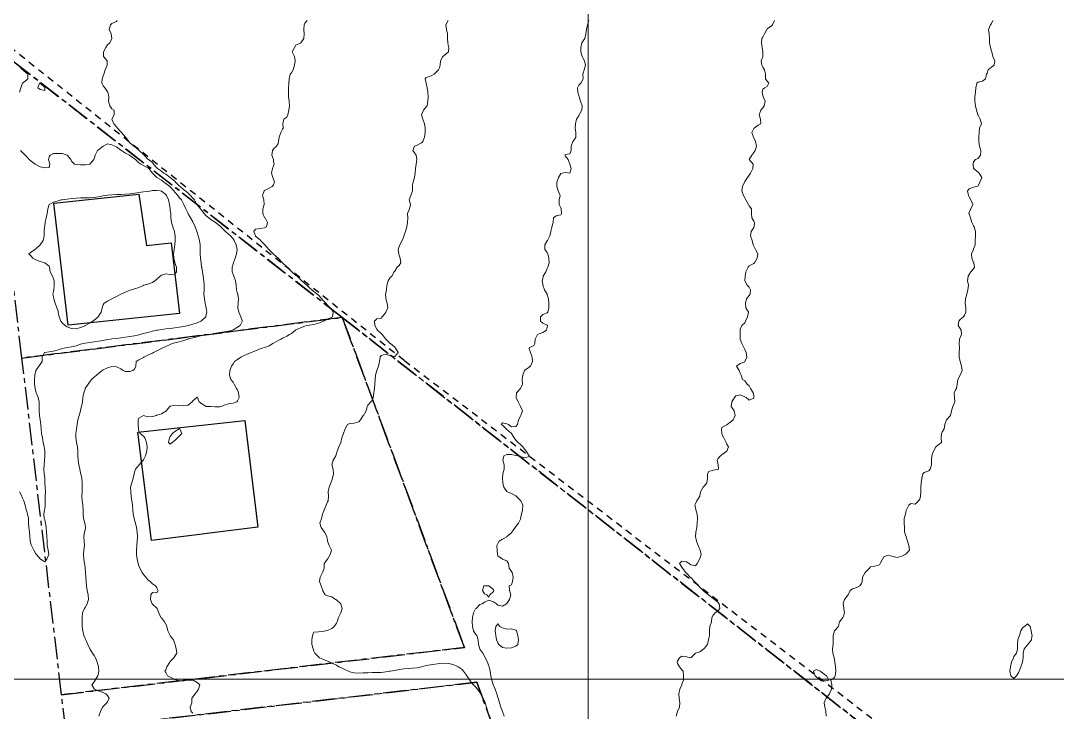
# Model space of a CAD drawing. Header units: centimetres. Extents: x 0 to 642158, y -847 to 649707.
# Drawn here: x 615903.6 to 616019.1, y 620783.7 to 620860.7 of the extents above; entities that cross this region are included whole.
import ezdxf

# ---------------------------------------------------------------- set-up
doc = ezdxf.new("R2010")
doc.units = ezdxf.units.CM
doc.header["$MEASUREMENT"] = 0
doc.linetypes.add('CENTERX2', pattern=[4, 2.5, -0.5, 0.5, -0.5])
doc.linetypes.add('JIS_02_0.7', pattern=[1.35, 0.75, -0.6])
for name, color, linetype, lineweight in [('MEV_grille', 254, 'Continuous', 9), ('WAL_parcellaire agricole', 7, 'JIS_02_0.7', 25), ('WAL_topographie 0.5', 253, 'Continuous', 20)]:
    doc.layers.add(name, color=color, linetype=linetype, lineweight=lineweight)
doc.layers.add('SPW_batiments', color=7, linetype='Continuous')
doc.layers.add('SPW_parcellaire cadastral', color=7, linetype='CENTERX2', lineweight=25, true_color=0xff0542)

# ---------------------------------------------------------------- blocks, each defined once
blk = doc.blocks.new('*U114')
at = {"layer": 'MEV_grille', "transparency": 33554687}
blk.add_lwpolyline([(-1338.46, 0), (1338.46, 0)], dxfattribs=at)
blk = doc.blocks.new('*U115')
at = {"layer": 'MEV_grille', "color": 0, "linetype": 'ByBlock', "lineweight": -2, "transparency": 16777216}
blk.add_blockref('*U114', (0, -1600), dxfattribs=at)
blk = doc.blocks.new('*U112')
at = {"layer": 'MEV_grille', "transparency": 33554687}
blk.add_lwpolyline([(0, 1825.48), (0, -1825.48)], dxfattribs=at)
blk = doc.blocks.new('*U113')
at = {"layer": 'MEV_grille', "color": 0, "linetype": 'ByBlock', "lineweight": -2, "transparency": 16777216}
blk.add_blockref('*U112', (600, 0), dxfattribs=at)

msp = doc.modelspace()

# ---------------------------------------------------------------- linework, layer by layer
at = {"layer": 'SPW_batiments'}
for points in [[(615917.61, 620835.69), (615920.36, 620835.98), (615921.27, 620828.09), (615908.87, 620826.8), (615907.28, 620840.41), (615916.76, 620841.41), (615917.61, 620835.69)], [(615929.99, 620804.3), (615918.15, 620802.81), (615916.64, 620814.87), (615928.55, 620816.2), (615929.99, 620804.3)]]:
    msp.add_lwpolyline(points, dxfattribs=at)
at = {"layer": 'SPW_parcellaire cadastral'}
for points in [[(615925.69, 620967.55), (615996.67, 620912.45), (616065.74, 620861.43), (616032.86, 620812.26), (616030.67, 620807.43), (616017.72, 620766.66), (616016.84, 620767.08), (615939.41, 620827.66), (615899.48, 620858.74), (615897.92, 620871.29), (615913.55, 620961.98), (615920.49, 620971.3), (615925.69, 620967.55)], [(615903.72, 620823.14), (615899.48, 620858.74), (615939.41, 620827.66), (615903.72, 620823.14)], [(615903.72, 620823.14), (615939.41, 620827.66), (615953.01, 620790.9), (615908.13, 620785.63), (615903.72, 620823.14)], [(616016.84, 620767.08), (615960.5, 620770.5), (615954.39, 620787.03), (615908.6, 620781.66), (615908.13, 620785.63), (615953.01, 620790.9), (615939.41, 620827.66), (616016.84, 620767.08)], [(615909.47, 620773.99), (615908.6, 620781.66), (615954.39, 620787.03), (615960.5, 620770.5), (615956.39, 620770.74), (615909.47, 620773.99)]]:
    msp.add_lwpolyline(points, dxfattribs=at)
at = {"layer": 'WAL_parcellaire agricole'}
msp.add_lwpolyline([(615920.07, 620971.16), (615999.99, 620909), (616004.18, 620913.78), (616006.98, 620916.38), (616038.08, 620889.88), (616065.08, 620865.48), (616062.38, 620861.78), (616030.19, 620813.08), (616023.49, 620795.68), (616016.27, 620769.34), (616001.64, 620780.53), (615946.29, 620822.87), (615899.89, 620859.76), (615897.98, 620877.87), (615899.05, 620896.26), (615905.58, 620932.76), (615909.17, 620952.66), (615911.27, 620959.86), (615914.77, 620965.66), (615920.07, 620971.16)], dxfattribs=at)
at = {"layer": 'WAL_topographie 0.5'}
for points in [[(615914.33, 620860.75), (615914.25, 620860.64), (615913.75, 620860.4), (615913.57, 620860.25), (615913.44, 620859.75), (615913.67, 620859.25), (615913.75, 620858.75), (615913.75, 620858.75), (615913.75, 620858.75), (615913.5, 620858.25), (615913.25, 620858.04), (615913.07, 620857.75), (615912.81, 620857.25), (615912.79, 620856.75), (615913.21, 620856.25), (615913.22, 620855.75), (615913, 620855.25), (615912.83, 620854.75), (615912.75, 620854.57), (615912.65, 620854.25), (615912.63, 620853.75), (615912.75, 620853.46), (615912.95, 620853.25), (615913.25, 620852.8), (615913.28, 620852.75), (615913.39, 620852.25), (615913.35, 620851.75), (615913.5, 620851.25), (615913.75, 620850.92), (615914, 620850.75), (615914, 620850.25), (615913.75, 620849.75), (615913.95, 620849.25), (615914.25, 620848.9), (615914.38, 620848.75), (615914.75, 620848.35), (615914.81, 620848.25), (615915.24, 620847.75), (615915.25, 620847.73), (615915.63, 620847.25), (615915.75, 620847.13), (615916.19, 620846.75), (615916.25, 620846.71), (615916.75, 620846.28), (615916.78, 620846.25), (615917.25, 620845.83), (615917.32, 620845.75), (615917.75, 620845.3), (615917.8, 620845.25), (615918.25, 620844.91), (615918.39, 620844.75), (615918.75, 620844.32), (615918.83, 620844.25), (615919.25, 620843.96), (615919.53, 620843.75), (615919.75, 620843.63), (615920.24, 620843.25), (615920.25, 620843.24), (615920.75, 620842.83), (615920.83, 620842.75), (615921.25, 620842.33), (615921.33, 620842.25), (615921.75, 620841.89), (615921.94, 620841.75), (615922.25, 620841.5), (615922.5, 620841.25), (615922.75, 620840.96), (615922.93, 620840.75), (615923.22, 620840.25), (615923.25, 620840.2), (615923.61, 620839.75), (615923.75, 620839.56), (615924.03, 620839.25), (615924.25, 620838.98), (615924.53, 620838.75), (615924.75, 620838.57), (615925.25, 620838.27), (615925.27, 620838.25), (615925.75, 620837.87), (615925.87, 620837.75), (615926.25, 620837.38), (615926.39, 620837.25), (615926.75, 620836.93), (615926.95, 620836.75), (615927.25, 620836.41), (615927.37, 620836.25), (615927.59, 620835.75), (615927.7, 620835.25), (615927.63, 620834.75), (615927.46, 620834.25), (615927.28, 620833.75), (615927.25, 620833.62), (615927.15, 620833.25), (615927.15, 620832.75), (615927.25, 620832.43), (615927.31, 620832.25), (615927.5, 620831.75), (615927.58, 620831.25), (615927.64, 620830.75), (615927.75, 620830.29), (615927.76, 620830.25), (615927.83, 620829.75), (615927.81, 620829.25), (615927.79, 620828.75), (615927.89, 620828.25), (615928.1, 620827.75), (615928.25, 620827.31), (615928.27, 620827.25), (615928.25, 620827.2), (615928.02, 620826.75), (615927.75, 620826.57), (615927.25, 620826.28), (615927.19, 620826.25), (615926.75, 620826.14), (615926.25, 620826.06), (615925.75, 620825.97), (615925.25, 620825.89), (615924.75, 620825.8), (615924.36, 620825.75), (615924.25, 620825.73), (615923.75, 620825.64), (615923.25, 620825.52), (615922.75, 620825.41), (615922.25, 620825.27), (615922.19, 620825.25), (615921.75, 620825.08), (615921.25, 620824.95), (615920.75, 620824.83), (615920.46, 620824.75), (615920.25, 620824.66), (615919.75, 620824.42), (615919.35, 620824.25), (615919.25, 620824.21), (615918.75, 620823.96), (615918.36, 620823.75), (615918.25, 620823.7), (615917.75, 620823.46), (615917.31, 620823.25), (615917.25, 620823.22), (615916.75, 620822.94), (615916.46, 620822.75), (615916.39, 620822.25), (615916.25, 620821.92), (615916.08, 620821.75), (615915.75, 620821.63), (615915.25, 620821.64), (615914.99, 620821.75), (615914.75, 620821.93), (615914.25, 620822.17), (615913.75, 620822.2), (615913.25, 620822.05), (615912.75, 620821.81), (615912.65, 620821.75), (615912.25, 620821.42), (615912.01, 620821.25), (615911.75, 620821.01), (615911.46, 620820.75), (615911.25, 620820.46), (615911.1, 620820.25), (615910.78, 620819.75), (615910.75, 620819.68), (615910.61, 620819.25), (615910.52, 620818.75), (615910.46, 620818.25), (615910.37, 620817.75), (615910.25, 620817.32), (615910.23, 620817.25), (615910.09, 620816.75), (615909.96, 620816.25), (615909.86, 620815.75), (615909.79, 620815.25), (615909.75, 620814.97), (615909.73, 620814.75), (615909.73, 620814.25), (615909.75, 620814.08), (615909.81, 620813.75), (615909.89, 620813.25), (615909.94, 620812.75), (615909.96, 620812.25), (615910, 620811.75), (615910.07, 620811.25), (615910.16, 620810.75), (615910.25, 620810.37), (615910.28, 620810.25), (615910.39, 620809.75), (615910.44, 620809.25), (615910.43, 620808.75), (615910.42, 620808.25), (615910.4, 620807.75), (615910.43, 620807.25), (615910.52, 620806.75), (615910.55, 620806.25), (615910.54, 620805.75), (615910.58, 620805.25), (615910.72, 620804.75), (615910.75, 620804.56), (615910.8, 620804.25), (615910.75, 620804), (615910.7, 620803.75), (615910.6, 620803.25), (615910.64, 620802.75), (615910.68, 620802.25), (615910.63, 620801.75), (615910.58, 620801.25), (615910.62, 620800.75), (615910.7, 620800.25), (615910.75, 620799.84), (615910.76, 620799.75), (615910.8, 620799.25), (615910.83, 620798.75), (615910.86, 620798.25), (615910.9, 620797.75), (615910.99, 620797.25), (615911.1, 620796.75), (615911.14, 620796.25), (615910.99, 620795.75), (615910.75, 620795.34), (615910.69, 620795.25), (615910.48, 620794.75), (615910.44, 620794.25), (615910.41, 620793.75), (615910.42, 620793.25), (615910.5, 620792.75), (615910.63, 620792.25), (615910.75, 620791.9), (615910.82, 620791.75), (615911.07, 620791.25), (615911.25, 620790.84), (615911.29, 620790.75), (615911.57, 620790.25), (615911.75, 620789.99), (615911.92, 620789.75), (615912.09, 620789.25), (615912.24, 620788.75), (615912.25, 620788.69), (615912.3, 620788.25), (615912.25, 620788.07), (615912.17, 620787.75), (615911.86, 620787.25), (615911.75, 620787.07), (615911.52, 620786.75), (615911.75, 620786.31), (615911.8, 620786.25), (615912.25, 620786.07), (615912.75, 620785.89), (615913.07, 620785.75), (615913.25, 620785.56), (615913.45, 620785.25), (615913.25, 620784.86), (615913.17, 620784.75), (615912.75, 620784.33), (615912.68, 620784.25), (615912.47, 620783.75), (615912.27, 620783.25)], [(615935.5, 620860.75), (615935.25, 620860.44), (615935.15, 620860.25), (615935.13, 620859.75), (615935.15, 620859.25), (615935.14, 620858.75), (615934.81, 620858.25), (615934.75, 620858.21), (615934.25, 620857.99), (615934.07, 620857.75), (615933.83, 620857.25), (615934.07, 620856.75), (615934.15, 620856.25), (615934.08, 620855.75), (615933.92, 620855.25), (615933.75, 620854.91), (615933.62, 620854.75), (615933.5, 620854.25), (615933.46, 620853.75), (615933.4, 620853.25), (615933.42, 620852.75), (615933.42, 620852.25), (615933.48, 620851.75), (615933.52, 620851.25), (615933.44, 620850.75), (615933.36, 620850.25), (615933.25, 620849.98), (615932.88, 620849.75), (615932.78, 620849.25), (615932.81, 620848.75), (615932.75, 620848.64), (615932.56, 620848.25), (615932.37, 620847.75), (615932.32, 620847.25), (615932.25, 620847.04), (615932.08, 620846.75), (615931.75, 620846.43), (615931.62, 620846.25), (615931.57, 620845.75), (615931.73, 620845.25), (615931.75, 620845.08), (615931.83, 620844.75), (615931.75, 620844.55), (615931.63, 620844.25), (615931.51, 620843.75), (615931.69, 620843.25), (615931.75, 620843.08), (615931.85, 620842.75), (615931.75, 620842.45), (615931.61, 620842.25), (615931.25, 620842.06), (615930.75, 620841.8), (615930.71, 620841.75), (615930.52, 620841.25), (615930.67, 620840.75), (615930.69, 620840.25), (615930.54, 620839.75), (615930.54, 620839.25), (615930.75, 620838.81), (615930.81, 620838.75), (615931.09, 620838.25), (615930.95, 620837.75), (615930.75, 620837.64), (615930.25, 620837.56), (615929.75, 620837.48), (615929.55, 620837.25), (615929.73, 620836.75), (615929.75, 620836.73), (615930.25, 620836.3), (615930.3, 620836.25), (615930.75, 620835.8), (615930.79, 620835.75), (615931.22, 620835.25), (615931.25, 620835.21), (615931.71, 620834.75), (615931.75, 620834.7), (615932.25, 620834.25), (615932.25, 620834.25), (615932.75, 620833.76), (615932.76, 620833.75), (615933.25, 620833.3), (615933.3, 620833.25), (615933.75, 620832.8), (615933.79, 620832.75), (615934.25, 620832.35), (615934.37, 620832.25), (615934.75, 620831.9), (615934.91, 620831.75), (615935.25, 620831.44), (615935.46, 620831.25), (615935.75, 620830.98), (615936.03, 620830.75), (615936.25, 620830.56), (615936.62, 620830.25), (615936.75, 620830.14), (615937.12, 620829.75), (615937.25, 620829.58), (615937.56, 620829.25), (615937.75, 620829.02), (615938.07, 620828.75), (615938.25, 620828.5), (615938.39, 620828.25), (615938.33, 620827.75), (615938.25, 620827.68), (615937.75, 620827.48), (615937.32, 620827.25), (615937.25, 620827.22), (615936.75, 620827.02), (615936.25, 620826.89), (615935.75, 620826.81), (615935.42, 620826.75), (615935.25, 620826.71), (615934.75, 620826.49), (615934.25, 620826.27), (615934.2, 620826.25), (615933.75, 620825.89), (615933.53, 620825.75), (615933.25, 620825.57), (615932.75, 620825.34), (615932.57, 620825.25), (615932.25, 620825.1), (615931.75, 620824.8), (615931.66, 620824.75), (615931.25, 620824.52), (615930.75, 620824.33), (615930.47, 620824.25), (615930.25, 620824.18), (615929.75, 620823.96), (615929.25, 620823.75), (615929.25, 620823.75), (615928.75, 620823.55), (615928.25, 620823.32), (615928.11, 620823.25), (615927.75, 620822.98), (615927.41, 620822.75), (615927.25, 620822.5), (615927.07, 620822.25), (615926.89, 620821.75), (615926.85, 620821.25), (615927, 620820.75), (615927.25, 620820.44), (615927.35, 620820.25), (615927.64, 620819.75), (615927.75, 620819.59), (615927.86, 620819.25), (615927.92, 620818.75), (615927.75, 620818.36), (615927.65, 620818.25), (615927.25, 620818.1), (615926.75, 620818.05), (615926.25, 620817.88), (615925.97, 620817.75), (615925.75, 620817.69), (615925.25, 620817.7), (615924.75, 620817.74), (615924.35, 620817.75), (615924.25, 620817.76), (615923.75, 620818.05), (615923.48, 620818.25), (615923.28, 620818.75), (615923.25, 620818.81), (615923.19, 620818.75), (615922.75, 620818.39), (615922.69, 620818.25), (615922.25, 620817.88), (615921.75, 620817.82), (615921.25, 620817.87), (615920.75, 620817.91), (615920.25, 620817.79), (615920.2, 620817.75), (615919.8, 620817.25), (615919.75, 620817.21), (615919.25, 620816.93), (615918.75, 620816.76), (615918.72, 620816.75), (615918.25, 620816.62), (615917.75, 620816.61), (615917.25, 620816.74), (615916.75, 620816.45), (615916.67, 620816.25), (615916.67, 620815.75), (615916.7, 620815.25), (615916.75, 620815.01), (615916.89, 620814.75), (615917.25, 620814.43), (615917.4, 620814.25), (615917.59, 620813.75), (615917.66, 620813.25), (615917.64, 620812.75), (615917.48, 620812.25), (615917.25, 620811.81), (615917.22, 620811.75), (615916.79, 620811.25), (615916.75, 620811.2), (615916.38, 620810.75), (615916.25, 620810.43), (615916.22, 620810.25), (615916.11, 620809.75), (615915.95, 620809.25), (615915.83, 620808.75), (615915.84, 620808.25), (615915.9, 620807.75), (615915.96, 620807.25), (615916.04, 620806.75), (615916.09, 620806.25), (615916.12, 620805.75), (615916.22, 620805.25), (615916.25, 620805.1), (615916.38, 620804.75), (615916.48, 620804.25), (615916.56, 620803.75), (615916.59, 620803.25), (615916.57, 620802.75), (615916.52, 620802.25), (615916.48, 620801.75), (615916.49, 620801.25), (615916.55, 620800.75), (615916.67, 620800.25), (615916.75, 620800), (615916.87, 620799.75), (615917.12, 620799.25), (615917.25, 620799.03), (615917.54, 620798.75), (615917.75, 620798.43), (615917.99, 620798.25), (615918.25, 620797.99), (615918.58, 620797.75), (615918.75, 620797.56), (615918.89, 620797.25), (615918.75, 620797), (615918.25, 620797.01), (615918.08, 620796.75), (615918.03, 620796.25), (615918.24, 620795.75), (615918.25, 620795.73), (615918.75, 620795.27), (615918.77, 620795.25), (615918.97, 620794.75), (615919.21, 620794.25), (615919.25, 620794.2), (615919.59, 620793.75), (615919.75, 620793.48), (615919.87, 620793.25), (615919.99, 620792.75), (615920.22, 620792.25), (615920.25, 620792.2), (615920.59, 620791.75), (615920.75, 620791.3), (615920.8, 620791.25), (615920.89, 620790.75), (615920.96, 620790.25), (615920.75, 620789.94), (615920.65, 620789.75), (615920.25, 620789.35), (615920.19, 620789.25), (615919.87, 620788.75), (615919.75, 620788.42), (615919.63, 620788.25), (615919.75, 620788.13), (615919.94, 620787.75), (615920.25, 620787.59), (615920.75, 620787.33), (615921.02, 620787.25), (615921.25, 620787.2), (615921.75, 620787.2), (615922.18, 620787.25), (615922.25, 620787.26), (615922.75, 620787.27), (615922.81, 620787.25), (615923.25, 620787.01), (615923.54, 620786.75), (615923.4, 620786.25), (615923.25, 620786.03), (615923, 620785.75), (615922.75, 620785.39), (615922.64, 620785.25), (615922.63, 620784.75), (615922.45, 620784.25), (615922.56, 620783.75), (615922.75, 620783.58)], [(615951.2, 620860.75), (615950.95, 620860.25), (615951.03, 620859.75), (615951.12, 620859.25), (615951.15, 620858.75), (615951.17, 620858.25), (615951.25, 620857.82), (615951.27, 620857.75), (615951.25, 620857.25), (615951.25, 620857.25), (615950.75, 620856.86), (615950.63, 620856.75), (615950.35, 620856.25), (615950.3, 620855.75), (615950.25, 620855.47), (615950.12, 620855.25), (615949.75, 620854.86), (615949.65, 620854.75), (615949.25, 620854.54), (615948.75, 620854.39), (615948.65, 620854.25), (615948.75, 620853.75), (615948.75, 620853.75), (615948.86, 620853.25), (615948.93, 620852.75), (615948.98, 620852.25), (615948.95, 620851.75), (615948.85, 620851.25), (615948.75, 620851.11), (615948.45, 620850.75), (615948.25, 620850.25), (615948.39, 620849.75), (615948.56, 620849.25), (615948.64, 620848.75), (615948.65, 620848.25), (615948.56, 620847.75), (615948.4, 620847.25), (615948.25, 620847.1), (615947.75, 620846.84), (615947.45, 620846.75), (615947.28, 620846.25), (615947.65, 620845.75), (615947.72, 620845.25), (615947.64, 620844.75), (615947.58, 620844.25), (615947.52, 620843.75), (615947.47, 620843.25), (615947.32, 620842.75), (615947.25, 620842.42), (615947.22, 620842.25), (615947.23, 620841.75), (615947.03, 620841.25), (615946.87, 620840.75), (615947.02, 620840.25), (615946.9, 620839.75), (615946.75, 620839.43), (615946.69, 620839.25), (615946.7, 620838.75), (615946.69, 620838.25), (615946.59, 620837.75), (615946.47, 620837.25), (615946.28, 620836.75), (615946.25, 620836.67), (615946.09, 620836.25), (615945.83, 620835.75), (615945.75, 620835.58), (615945.64, 620835.25), (615945.71, 620834.75), (615945.75, 620834.62), (615945.86, 620834.25), (615945.92, 620833.75), (615945.75, 620833.46), (615945.54, 620833.25), (615945.25, 620832.83), (615945.2, 620832.75), (615944.94, 620832.25), (615944.75, 620832.11), (615944.52, 620831.75), (615944.39, 620831.25), (615944.33, 620830.75), (615944.25, 620830.38), (615944.22, 620830.25), (615944.25, 620829.92), (615944.26, 620829.75), (615944.42, 620829.25), (615944.49, 620828.75), (615944.27, 620828.25), (615944.25, 620828.21), (615943.84, 620827.75), (615943.75, 620827.6), (615943.25, 620827.5), (615943, 620827.25), (615943.03, 620826.75), (615943.25, 620826.36), (615943.32, 620826.25), (615943.75, 620825.86), (615943.84, 620825.75), (615944.25, 620825.25), (615944.25, 620825.25), (615944.75, 620824.78), (615944.79, 620824.75), (615945.25, 620824.36), (615945.34, 620824.25), (615945.63, 620823.75), (615945.25, 620823.3), (615944.75, 620823.39), (615944.25, 620823.56), (615943.75, 620823.41), (615943.64, 620823.25), (615943.56, 620822.75), (615943.46, 620822.25), (615943.25, 620821.75), (615943.25, 620821.75), (615943.12, 620821.25), (615943.06, 620820.75), (615943.03, 620820.25), (615942.99, 620819.75), (615942.93, 620819.25), (615942.84, 620818.75), (615942.75, 620818.43), (615942.58, 620818.25), (615942.25, 620817.89), (615942.19, 620817.75), (615942.08, 620817.25), (615941.77, 620816.75), (615941.75, 620816.73), (615941.44, 620816.25), (615941.25, 620816.02), (615940.75, 620815.88), (615940.25, 620815.86), (615939.98, 620815.75), (615939.75, 620815.32), (615939.73, 620815.25), (615939.55, 620814.75), (615939.37, 620814.25), (615939.25, 620813.75), (615939.25, 620813.75), (615939.04, 620813.25), (615938.83, 620812.75), (615938.75, 620812.5), (615938.68, 620812.25), (615938.38, 620811.75), (615938.25, 620811.25), (615938.38, 620810.75), (615938.42, 620810.25), (615938.33, 620809.75), (615938.25, 620809.54), (615938.14, 620809.25), (615937.95, 620808.75), (615937.85, 620808.25), (615937.86, 620807.75), (615937.82, 620807.25), (615937.75, 620807.11), (615937.62, 620806.75), (615937.39, 620806.25), (615937.25, 620805.83), (615937.21, 620805.75), (615937.08, 620805.25), (615936.91, 620804.75), (615937.04, 620804.25), (615937.25, 620804.02), (615937.44, 620803.75), (615937.68, 620803.25), (615937.75, 620802.82), (615937.78, 620802.75), (615937.95, 620802.25), (615938.2, 620801.75), (615938.06, 620801.25), (615937.77, 620800.75), (615937.75, 620800.72), (615937.4, 620800.25), (615937.4, 620799.75), (615937.25, 620799.32), (615937.22, 620799.25), (615936.94, 620798.75), (615936.89, 620798.25), (615937.06, 620797.75), (615937.23, 620797.25), (615937.25, 620797.21), (615937.51, 620796.75), (615937.75, 620796.67), (615938.25, 620796.53), (615938.66, 620796.25), (615938.75, 620796.19), (615939.25, 620795.75), (615939.25, 620795.75), (615939.39, 620795.25), (615939.25, 620794.77), (615939.24, 620794.75), (615938.99, 620794.25), (615938.83, 620793.75), (615938.75, 620793.59), (615938.52, 620793.25), (615938.25, 620793.01), (615937.75, 620792.78), (615937.54, 620792.75), (615937.25, 620792.69), (615936.75, 620792.66), (615936.25, 620792.62), (615936.09, 620792.25), (615936, 620791.75), (615936.03, 620791.25), (615936.17, 620790.75), (615936.25, 620790.5), (615936.34, 620790.25), (615936.75, 620789.85), (615936.89, 620789.75), (615937.25, 620789.6), (615937.75, 620789.39), (615938.02, 620789.25), (615938.25, 620789.16), (615938.75, 620788.94), (615939.04, 620788.75), (615939.25, 620788.66), (615939.75, 620788.41), (615940.11, 620788.25), (615940.25, 620788.19), (615940.75, 620788.08), (615941.25, 620788.05), (615941.75, 620788.07), (615942.25, 620788.09), (615942.75, 620788.11), (615943.25, 620788.12), (615943.75, 620788.13), (615944.25, 620788.19), (615944.64, 620788.25), (615944.75, 620788.27), (615945.25, 620788.35), (615945.75, 620788.45), (615946.25, 620788.52), (615946.75, 620788.57), (615947.25, 620788.61), (615947.75, 620788.65), (615948.22, 620788.75), (615948.25, 620788.76), (615948.75, 620788.9), (615949.25, 620788.96), (615949.75, 620789.03), (615950.25, 620789.11), (615950.75, 620789.14), (615951.25, 620789.11), (615951.75, 620789.01), (615952.25, 620788.79), (615952.31, 620788.75), (615952.75, 620788.43), (615952.92, 620788.25), (615953.25, 620787.81), (615953.29, 620787.75), (615953.62, 620787.25), (615953.75, 620787.09), (615954.02, 620786.75), (615954.25, 620786.5), (615954.46, 620786.25), (615954.75, 620785.88), (615954.84, 620785.75), (615955.12, 620785.25), (615955.25, 620784.96), (615955.34, 620784.75), (615955.49, 620784.25), (615955.61, 620783.75), (615955.73, 620783.25)], [(615966.89, 620860.75), (615966.75, 620860.25), (615966.75, 620860.25), (615966.63, 620859.75), (615966.56, 620859.25), (615966.43, 620858.75), (615966.25, 620858.49), (615966.09, 620858.25), (615965.98, 620857.75), (615966, 620857.25), (615966.12, 620856.75), (615966.25, 620856.5), (615966.38, 620856.25), (615966.5, 620855.75), (615966.35, 620855.25), (615966.25, 620854.88), (615966.21, 620854.75), (615966.25, 620854.25), (615966.25, 620854.25), (615966.25, 620854.25), (615966, 620853.75), (615965.75, 620853.54), (615965.6, 620853.25), (615965.64, 620852.75), (615965.75, 620852.4), (615965.8, 620852.25), (615965.95, 620851.75), (615966.14, 620851.25), (615966.11, 620850.75), (615965.8, 620850.25), (615965.75, 620850.14), (615965.52, 620849.75), (615965.38, 620849.25), (615965.34, 620848.75), (615965.43, 620848.25), (615965.42, 620847.75), (615965.25, 620847.44), (615965.09, 620847.25), (615964.93, 620846.75), (615964.92, 620846.25), (615964.75, 620845.89), (615964.25, 620845.83), (615964.2, 620845.75), (615964.25, 620845.67), (615964.56, 620845.25), (615964.75, 620844.75), (615964.75, 620844.75), (615964.91, 620844.25), (615964.75, 620843.75), (615964.75, 620843.75), (615964.75, 620843.75), (615964.25, 620843.8), (615963.92, 620843.75), (615963.75, 620843.71), (615963.5, 620843.25), (615963.3, 620842.75), (615963.32, 620842.25), (615963.48, 620841.75), (615963.68, 620841.25), (615963.56, 620840.75), (615963.56, 620840.25), (615963.75, 620839.86), (615963.8, 620839.75), (615963.83, 620839.25), (615963.75, 620839.11), (615963.25, 620838.98), (615962.94, 620838.75), (615962.92, 620838.25), (615962.77, 620837.75), (615962.75, 620837.7), (615962.63, 620837.25), (615962.52, 620836.75), (615962.28, 620836.25), (615962.25, 620836.2), (615961.97, 620835.75), (615961.97, 620835.25), (615962.25, 620834.9), (615962.33, 620834.75), (615962.44, 620834.25), (615962.46, 620833.75), (615962.32, 620833.25), (615962.25, 620833.12), (615962.09, 620832.75), (615961.81, 620832.25), (615961.75, 620831.97), (615961.69, 620831.75), (615961.75, 620831.42), (615961.77, 620831.25), (615961.94, 620830.75), (615962.22, 620830.25), (615962.25, 620830.17), (615962.39, 620829.75), (615962.44, 620829.25), (615962.43, 620828.75), (615962.31, 620828.25), (615962.25, 620828.18), (615961.75, 620827.98), (615961.48, 620827.75), (615961.5, 620827.25), (615961.75, 620827.04), (615962.25, 620826.79), (615962.28, 620826.75), (615962.25, 620826.55), (615962.16, 620826.25), (615961.75, 620825.99), (615961.25, 620825.81), (615961.18, 620825.75), (615960.9, 620825.25), (615960.86, 620824.75), (615960.75, 620824.54), (615960.25, 620824.29), (615960.23, 620824.25), (615960.25, 620824.18), (615960.4, 620823.75), (615960.58, 620823.25), (615960.59, 620822.75), (615960.39, 620822.25), (615960.25, 620822.13), (615959.75, 620821.79), (615959.73, 620821.75), (615959.53, 620821.25), (615959.46, 620820.75), (615959.5, 620820.25), (615959.25, 620819.75), (615959.25, 620819.75), (615958.84, 620819.25), (615958.78, 620818.75), (615958.99, 620818.25), (615959.25, 620817.75), (615959.25, 620817.75), (615959.48, 620817.25), (615959.32, 620816.75), (615959.25, 620816.65), (615959.05, 620816.25), (615958.94, 620815.75), (615958.75, 620815.51), (615958.25, 620815.49), (615957.93, 620815.75), (615957.75, 620815.83), (615957.25, 620815.93), (615957.12, 620815.75), (615957.25, 620815.66), (615957.68, 620815.25), (615957.75, 620815.2), (615958.25, 620814.75), (615958.25, 620814.75), (615958.55, 620814.25), (615958.75, 620814), (615959, 620813.75), (615959.25, 620813.52), (615959.53, 620813.25), (615959.75, 620812.96), (615959.91, 620812.75), (615960.25, 620812.26), (615960.26, 620812.25), (615960.25, 620812.19), (615959.75, 620812.01), (615959.25, 620812.18), (615958.96, 620812.25), (615958.75, 620812.29), (615958.25, 620812.39), (615957.75, 620812.4), (615957.42, 620812.25), (615957.29, 620811.75), (615957.46, 620811.25), (615957.43, 620810.75), (615957.31, 620810.25), (615957.25, 620809.75), (615957.29, 620809.25), (615957.42, 620808.75), (615957.75, 620808.29), (615957.81, 620808.25), (615958.25, 620808.05), (615958.75, 620807.78), (615958.78, 620807.75), (615959.25, 620807.28), (615959.29, 620807.25), (615959.54, 620806.75), (615959.5, 620806.25), (615959.39, 620805.75), (615959.27, 620805.25), (615959.25, 620805.21), (615959.05, 620804.75), (615958.75, 620804.37), (615958.69, 620804.25), (615958.32, 620803.75), (615958.25, 620803.67), (615957.76, 620803.25), (615957.75, 620803.24), (615957.25, 620802.98), (615956.88, 620802.75), (615956.75, 620802.48), (615956.63, 620802.25), (615956.68, 620801.75), (615956.72, 620801.25), (615956.75, 620801.12), (615957.25, 620800.75), (615957.25, 620800.75), (615957.75, 620800.54), (615957.94, 620800.25), (615958.02, 620799.75), (615958.25, 620799.38), (615958.33, 620799.25), (615958.46, 620798.75), (615958.36, 620798.25), (615958.25, 620797.88), (615958, 620797.75), (615958.05, 620797.25), (615958.2, 620796.75), (615958.06, 620796.25), (615957.75, 620795.8), (615957.69, 620795.75), (615957.25, 620795.51), (615956.75, 620795.62), (615956.58, 620795.75), (615956.25, 620796), (615955.75, 620796.16), (615955.25, 620795.94), (615955, 620795.75), (615954.75, 620795.68), (615954.33, 620795.25), (615954.25, 620795.19), (615954.03, 620794.75), (615953.91, 620794.25), (615953.9, 620793.75), (615953.92, 620793.25), (615954.04, 620792.75), (615954.25, 620792.39), (615954.39, 620792.25), (615954.54, 620791.75), (615954.57, 620791.25), (615954.73, 620790.75), (615954.75, 620790.72), (615955.08, 620790.25), (615955.25, 620789.94), (615955.34, 620789.75), (615955.59, 620789.25), (615955.75, 620788.81), (615955.77, 620788.75), (615955.87, 620788.25), (615955.95, 620787.75), (615956.07, 620787.25), (615956.22, 620786.75), (615956.25, 620786.67), (615956.43, 620786.25), (615956.62, 620785.75), (615956.75, 620785.32), (615956.78, 620785.25), (615956.92, 620784.75), (615957.08, 620784.25), (615957.25, 620783.78), (615957.27, 620783.75), (615957.45, 620783.25)], [(615987.56, 620860.75), (615987.36, 620860.25), (615987.25, 620860.15), (615986.75, 620859.81), (615986.7, 620859.75), (615986.45, 620859.25), (615986.25, 620858.88), (615986.16, 620858.75), (615986.11, 620858.25), (615986.18, 620857.75), (615986.25, 620857.25), (615986.25, 620857.25), (615986.27, 620856.75), (615986.25, 620856.69), (615986.09, 620856.25), (615986.14, 620855.75), (615986.25, 620855.55), (615986.45, 620855.25), (615986.58, 620854.75), (615986.56, 620854.25), (615986.75, 620853.98), (615986.93, 620853.75), (615986.75, 620853.39), (615986.5, 620853.25), (615986.25, 620853.08), (615986.19, 620852.75), (615986.25, 620852.42), (615986.31, 620852.25), (615986.51, 620851.75), (615986.4, 620851.25), (615986.25, 620851.01), (615986.03, 620850.75), (615985.85, 620850.25), (615986, 620849.75), (615986.05, 620849.25), (615985.75, 620849.07), (615985.29, 620848.75), (615985.25, 620848.71), (615985.03, 620848.25), (615985.21, 620847.75), (615985.25, 620847.67), (615985.44, 620847.25), (615985.56, 620846.75), (615985.42, 620846.25), (615985.25, 620846.04), (615985.03, 620845.75), (615984.75, 620845.25), (615985.18, 620844.75), (615985.17, 620844.25), (615984.88, 620843.75), (615984.75, 620843.53), (615984.55, 620843.25), (615984.25, 620842.81), (615984.22, 620842.75), (615983.99, 620842.25), (615983.94, 620841.75), (615984.13, 620841.25), (615984.25, 620840.99), (615984.37, 620840.75), (615984.68, 620840.25), (615984.75, 620840.11), (615985, 620839.75), (615985.02, 620839.25), (615985.04, 620838.75), (615985.25, 620838.39), (615985.33, 620838.25), (615985.29, 620837.75), (615985.25, 620837.67), (615984.96, 620837.25), (615984.88, 620836.75), (615985.09, 620836.25), (615985.18, 620835.75), (615985.25, 620835.62), (615985.45, 620835.25), (615985.7, 620834.75), (615985.62, 620834.25), (615985.33, 620833.75), (615985.25, 620833.67), (615984.75, 620833.42), (615984.65, 620833.25), (615984.39, 620832.75), (615984.31, 620832.25), (615984.25, 620831.75), (615984.53, 620831.25), (615984.75, 620831.03), (615984.91, 620830.75), (615984.85, 620830.25), (615984.75, 620830.12), (615984.43, 620829.75), (615984.32, 620829.25), (615984.37, 620828.75), (615984.67, 620828.25), (615984.56, 620827.75), (615984.34, 620827.25), (615984.25, 620827.07), (615983.93, 620826.75), (615983.75, 620826.35), (615983.73, 620826.25), (615983.73, 620825.75), (615983.75, 620825.25), (615983.75, 620825.25), (615983.93, 620824.75), (615984.19, 620824.25), (615984.25, 620824.1), (615984.41, 620823.75), (615984.5, 620823.25), (615984.28, 620822.75), (615984.25, 620822.71), (615983.75, 620822.55), (615983.32, 620822.25), (615983.62, 620821.75), (615983.75, 620821.46), (615983.86, 620821.25), (615984, 620820.75), (615984.25, 620820.61), (615984.54, 620820.25), (615984.75, 620820.05), (615984.9, 620819.75), (615985.2, 620819.25), (615985.25, 620819), (615985.28, 620818.75), (615985.25, 620818.69), (615984.75, 620818.46), (615984.4, 620818.75), (615984.25, 620818.83), (615983.75, 620819.03), (615983.25, 620818.92), (615983.11, 620818.75), (615982.83, 620818.25), (615982.75, 620817.75), (615983.06, 620817.25), (615983.2, 620816.75), (615982.96, 620816.25), (615982.75, 620816.06), (615982.3, 620815.75), (615982.25, 620815.72), (615981.75, 620815.44), (615981.66, 620815.25), (615981.69, 620814.75), (615981.75, 620814.6), (615981.91, 620814.25), (615982.17, 620813.75), (615982.25, 620813.55), (615982.44, 620813.25), (615982.25, 620812.75), (615982.25, 620812.75), (615981.75, 620812.4), (615981.54, 620812.25), (615981.25, 620811.92), (615981.19, 620811.75), (615981.25, 620811.42), (615981.29, 620811.25), (615981.33, 620810.75), (615981.25, 620810.71), (615980.75, 620810.64), (615980.25, 620810.5), (615980.1, 620810.25), (615980.1, 620809.75), (615980.03, 620809.25), (615979.75, 620808.87), (615979.62, 620808.75), (615979.34, 620808.25), (615979.25, 620807.75), (615979.25, 620807.75), (615978.92, 620807.25), (615978.75, 620806.89), (615978.7, 620806.75), (615978.75, 620806.5), (615978.8, 620806.25), (615978.95, 620805.75), (615978.99, 620805.25), (615978.96, 620804.75), (615978.91, 620804.25), (615978.82, 620803.75), (615978.75, 620803.25), (615978.88, 620802.75), (615979.06, 620802.25), (615979.25, 620801.82), (615979.28, 620801.75), (615979.4, 620801.25), (615979.25, 620800.8), (615979.23, 620800.75), (615978.96, 620800.25), (615978.75, 620799.98), (615978.25, 620800.09), (615978.07, 620800.25), (615977.75, 620800.45), (615977.25, 620800.53), (615977, 620800.25), (615977.25, 620799.85), (615977.32, 620799.75), (615977.7, 620799.25), (615977.75, 620799.19), (615978.16, 620798.75), (615978.25, 620798.68), (615978.64, 620798.25), (615978.75, 620798.12), (615979.1, 620797.75), (615979.25, 620797.62), (615979.62, 620797.25), (615979.75, 620797.12), (615980.23, 620796.75), (615980.25, 620796.73), (615980.75, 620796.37), (615980.9, 620796.25), (615981.25, 620795.94), (615981.4, 620795.75), (615981.48, 620795.25), (615981.25, 620794.95), (615980.96, 620794.75), (615980.75, 620794.49), (615980.57, 620794.25), (615980.54, 620793.75), (615980.37, 620793.25), (615980.31, 620792.75), (615980.31, 620792.25), (615980.25, 620791.95), (615980.22, 620791.75), (615980.1, 620791.25), (615979.75, 620790.77), (615979.71, 620790.75), (615979.25, 620790.42), (615978.75, 620790.25), (615978.75, 620790.25), (615978.25, 620789.75), (615978.25, 620789.75), (615978.25, 620789.75), (615977.75, 620789.86), (615977.25, 620789.94), (615976.97, 620789.75), (615976.75, 620789.37), (615976.72, 620789.25), (615976.75, 620789.1), (615976.98, 620788.75), (615977.25, 620788.42), (615977.38, 620788.25), (615977.42, 620787.75), (615977.42, 620787.25), (615977.25, 620786.81), (615977.23, 620786.75), (615977.03, 620786.25), (615976.91, 620785.75), (615976.94, 620785.25), (615977.01, 620784.75), (615977, 620784.25), (615976.75, 620783.75), (615976.75, 620783.75), (615976.62, 620783.25)], [(616011.89, 620860.75), (616011.75, 620860.42), (616011.65, 620860.25), (616011.4, 620859.75), (616011.5, 620859.25), (616011.51, 620858.75), (616011.52, 620858.25), (616011.65, 620857.75), (616011.75, 620857.32), (616011.77, 620857.25), (616011.88, 620856.75), (616012.11, 620856.25), (616012.03, 620855.75), (616011.75, 620855.55), (616011.38, 620855.25), (616011.25, 620854.89), (616011.2, 620854.75), (616011.07, 620854.25), (616010.75, 620853.99), (616010.25, 620853.89), (616010.11, 620853.75), (616009.99, 620853.25), (616009.96, 620852.75), (616009.9, 620852.25), (616009.9, 620851.75), (616009.98, 620851.25), (616010.07, 620850.75), (616010.23, 620850.25), (616010.25, 620850.2), (616010.5, 620849.75), (616010.65, 620849.25), (616010.42, 620848.75), (616010.38, 620848.25), (616010.35, 620847.75), (616010.32, 620847.25), (616010.42, 620846.75), (616010.55, 620846.25), (616010.53, 620845.75), (616010.25, 620845.37), (616009.95, 620845.25), (616009.75, 620845), (616009.7, 620844.75), (616009.75, 620844.25), (616009.75, 620844.25), (616010.25, 620843.86), (616010.39, 620843.75), (616010.66, 620843.25), (616010.43, 620842.75), (616010.25, 620842.31), (616010.12, 620842.25), (616009.75, 620842.17), (616009.25, 620842), (616009.09, 620841.75), (616009.19, 620841.25), (616009.25, 620841.1), (616009.45, 620840.75), (616009.66, 620840.25), (616009.43, 620839.75), (616009.25, 620839.35), (616009.23, 620839.25), (616009.25, 620839.19), (616009.4, 620838.75), (616009.57, 620838.25), (616009.75, 620837.86), (616009.8, 620837.75), (616009.95, 620837.25), (616009.97, 620836.75), (616009.93, 620836.25), (616009.91, 620835.75), (616009.75, 620835.31), (616009.73, 620835.25), (616009.5, 620834.75), (616009.56, 620834.25), (616009.75, 620833.79), (616009.77, 620833.75), (616009.85, 620833.25), (616009.75, 620833.07), (616009.45, 620832.75), (616009.25, 620832.45), (616009.15, 620832.25), (616009.07, 620831.75), (616009.18, 620831.25), (616009.11, 620830.75), (616009, 620830.25), (616008.85, 620829.75), (616008.8, 620829.25), (616008.9, 620828.75), (616008.9, 620828.25), (616008.75, 620827.9), (616008.64, 620827.75), (616008.25, 620827.44), (616008.1, 620827.25), (616008.03, 620826.75), (616008.25, 620826.45), (616008.38, 620826.25), (616008.39, 620825.75), (616008.25, 620825.42), (616008.18, 620825.25), (616008.14, 620824.75), (616008.19, 620824.25), (616008.14, 620823.75), (616008.14, 620823.25), (616008.25, 620822.75), (616008.25, 620822.75), (616008.4, 620822.25), (616008.47, 620821.75), (616008.27, 620821.25), (616008.25, 620821.22), (616007.99, 620820.75), (616007.93, 620820.25), (616007.84, 620819.75), (616007.75, 620819.61), (616007.58, 620819.25), (616007.61, 620818.75), (616007.66, 620818.25), (616007.45, 620817.75), (616007.28, 620817.25), (616007.25, 620817.08), (616007.18, 620816.75), (616006.75, 620816.25), (616006.75, 620816.25), (616006.55, 620815.75), (616006.47, 620815.25), (616006.25, 620814.87), (616006.19, 620814.75), (616006.15, 620814.25), (616006.16, 620813.75), (616005.75, 620813.45), (616005.55, 620813.25), (616005.27, 620812.75), (616005.25, 620812.7), (616005.11, 620812.25), (616005.07, 620811.75), (616005.06, 620811.25), (616004.93, 620810.75), (616004.75, 620810.56), (616004.25, 620810.39), (616004.08, 620810.25), (616003.97, 620809.75), (616003.92, 620809.25), (616003.87, 620808.75), (616003.89, 620808.25), (616003.85, 620807.75), (616003.75, 620807.42), (616003.62, 620807.25), (616003.25, 620806.86), (616002.75, 620806.95), (616002.53, 620806.75), (616002.29, 620806.25), (616002.25, 620806.15), (616002.17, 620805.75), (616002, 620805.25), (616002, 620804.75), (616002.04, 620804.25), (616002.07, 620803.75), (616002.23, 620803.25), (616002.25, 620803.2), (616002.39, 620802.75), (616002.53, 620802.25), (616002.61, 620801.75), (616002.25, 620801.32), (616002.12, 620801.25), (616001.75, 620801.07), (616001.25, 620800.91), (616000.75, 620801.05), (616000.25, 620801.2), (615999.75, 620801), (615999.61, 620800.75), (615999.36, 620800.25), (615999.25, 620800.1), (615998.75, 620799.97), (615998.25, 620799.87), (615998.14, 620799.75), (615997.75, 620799.32), (615997.67, 620799.25), (615997.38, 620798.75), (615997.35, 620798.25), (615997.25, 620798.02), (615997.08, 620797.75), (615996.75, 620797.58), (615996.25, 620797.43), (615995.99, 620797.25), (615995.77, 620796.75), (615995.75, 620796.72), (615995.35, 620796.25), (615995.25, 620795.92), (615995.21, 620795.75), (615995.25, 620795.58), (615995.3, 620795.25), (615995.37, 620794.75), (615995.25, 620794.38), (615995.17, 620794.25), (615994.81, 620793.75), (615994.75, 620793.45), (615994.7, 620793.25), (615994.25, 620792.75), (615994.25, 620792.75), (615994.11, 620792.25), (615994.1, 620791.75), (615994.1, 620791.25), (615994.02, 620790.75), (615994.07, 620790.25), (615994.22, 620789.75), (615994.25, 620789.55), (615994.29, 620789.25), (615994.37, 620788.75), (615994.4, 620788.25), (615994.33, 620787.75), (615994.25, 620787.57), (615993.86, 620787.25), (615993.96, 620786.75), (615993.93, 620786.25), (615993.75, 620785.83), (615993.7, 620785.75), (615993.31, 620785.25), (615993.25, 620785.11), (615993.1, 620784.75), (615993.17, 620784.25), (615993.25, 620783.95), (615993.3, 620783.75), (615993.33, 620783.25)], [(615903.34, 620855.75), (615903.75, 620855.29), (615903.8, 620855.25), (615904.25, 620854.85), (615904.37, 620854.75), (615904.38, 620854.25), (615904.25, 620854.12), (615903.79, 620853.75), (615903.75, 620853.69), (615903.58, 620853.25), (615903.46, 620852.75)], [(615906.27, 620853.25), (615906.25, 620852.95), (615905.75, 620853.05), (615905.49, 620853.25), (615905.69, 620853.75), (615905.75, 620853.76), (615905.76, 620853.75), (615906.25, 620853.27), (615906.27, 620853.25)], [(615903.56, 620846.25), (615903.75, 620846.08), (615904.07, 620845.75), (615904.25, 620845.56), (615904.53, 620845.25), (615904.75, 620845.09), (615905.2, 620844.75), (615905.25, 620844.72), (615905.75, 620844.46), (615906.25, 620844.33), (615906.75, 620844.36), (615906.83, 620844.75), (615906.75, 620845), (615906.69, 620845.25), (615906.75, 620845.57), (615906.85, 620845.75), (615907.25, 620845.92), (615907.75, 620845.94), (615908.25, 620845.93), (615908.73, 620845.75), (615908.75, 620845.74), (615909.16, 620845.25), (615909.25, 620845.07), (615909.56, 620844.75), (615909.75, 620844.69), (615910.25, 620844.68), (615910.75, 620844.68), (615911.25, 620844.73), (615911.3, 620844.75), (615911.71, 620845.25), (615911.75, 620845.35), (615911.88, 620845.75), (615912.15, 620846.25), (615912.25, 620846.35), (615912.75, 620846.75), (615912.75, 620846.75), (615913.25, 620847.01), (615913.75, 620846.9), (615914.05, 620846.75), (615914.25, 620846.66), (615914.75, 620846.3), (615914.82, 620846.25), (615915.25, 620845.98), (615915.7, 620845.75), (615915.75, 620845.72), (615916.25, 620845.35), (615916.37, 620845.25), (615916.75, 620844.9), (615916.96, 620844.75), (615917.25, 620844.6), (615917.75, 620844.34), (615917.84, 620844.25), (615918.25, 620843.75), (615918.25, 620843.75), (615918.75, 620843.26), (615918.76, 620843.25), (615919.25, 620842.94), (615919.53, 620842.75), (615919.75, 620842.6), (615920.2, 620842.25), (615920.25, 620842.2), (615920.65, 620841.75), (615920.75, 620841.61), (615921.07, 620841.25), (615921.25, 620841.01), (615921.48, 620840.75), (615921.75, 620840.25), (615921.75, 620840.25), (615921.96, 620839.75), (615922.22, 620839.25), (615922.25, 620839.19), (615922.5, 620838.75), (615922.75, 620838.32), (615922.79, 620838.25), (615923.02, 620837.75), (615923.22, 620837.25), (615923.25, 620837.14), (615923.37, 620836.75), (615923.49, 620836.25), (615923.56, 620835.75), (615923.56, 620835.25), (615923.58, 620834.75), (615923.63, 620834.25), (615923.67, 620833.75), (615923.74, 620833.25), (615923.75, 620833.22), (615923.83, 620832.75), (615923.91, 620832.25), (615923.99, 620831.75), (615924.03, 620831.25), (615924.01, 620830.75), (615923.99, 620830.25), (615924.04, 620829.75), (615924.15, 620829.25), (615924.24, 620828.75), (615924.25, 620828.68), (615924.3, 620828.25), (615924.25, 620827.98), (615924.21, 620827.75), (615923.75, 620827.32), (615923.66, 620827.25), (615923.25, 620827.08), (615922.75, 620826.9), (615922.26, 620826.75), (615922.25, 620826.75), (615921.75, 620826.65), (615921.25, 620826.57), (615920.75, 620826.51), (615920.25, 620826.45), (615919.75, 620826.39), (615919.25, 620826.32), (615918.87, 620826.25), (615918.75, 620826.23), (615918.25, 620826.13), (615917.75, 620826), (615917.25, 620825.86), (615916.86, 620825.75), (615916.75, 620825.72), (615916.25, 620825.63), (615915.75, 620825.56), (615915.25, 620825.47), (615914.75, 620825.38), (615914.25, 620825.33), (615913.75, 620825.28), (615913.57, 620825.25), (615913.25, 620825.19), (615912.75, 620825.1), (615912.25, 620825.02), (615911.75, 620824.95), (615911.25, 620824.88), (615910.75, 620824.79), (615910.55, 620824.75), (615910.25, 620824.67), (615909.75, 620824.52), (615909.25, 620824.4), (615908.75, 620824.31), (615908.43, 620824.25), (615908.25, 620824.19), (615907.75, 620824.04), (615907.25, 620823.9), (615906.75, 620823.83), (615906.25, 620823.76), (615906.22, 620823.75), (615905.97, 620823.25), (615905.97, 620822.75), (615905.75, 620822.43), (615905.59, 620822.25), (615905.26, 620821.75), (615905.25, 620821.72), (615905.17, 620821.25), (615905.12, 620820.75), (615905.13, 620820.25), (615905.18, 620819.75), (615905.25, 620819.43), (615905.29, 620819.25), (615905.51, 620818.75), (615905.63, 620818.25), (615905.63, 620817.75), (615905.63, 620817.25), (615905.67, 620816.75), (615905.75, 620816.25), (615905.75, 620816.25), (615905.82, 620815.75), (615905.85, 620815.25), (615905.9, 620814.75), (615906, 620814.25), (615906.08, 620813.75), (615906.18, 620813.25), (615906.25, 620812.81), (615906.26, 620812.75), (615906.25, 620812.25), (615906.25, 620812.17), (615906.22, 620811.75), (615906.19, 620811.25), (615906.16, 620810.75), (615906.19, 620810.25), (615906.25, 620809.84), (615906.26, 620809.75), (615906.28, 620809.25), (615906.32, 620808.75), (615906.34, 620808.25), (615906.32, 620807.75), (615906.3, 620807.25), (615906.29, 620806.75), (615906.25, 620806.31), (615906.24, 620806.25), (615906.17, 620805.75), (615906.21, 620805.25), (615906.25, 620805.11), (615906.34, 620804.75), (615906.43, 620804.25), (615906.47, 620803.75), (615906.5, 620803.25), (615906.53, 620802.75), (615906.54, 620802.25), (615906.63, 620801.75), (615906.7, 620801.25), (615906.49, 620800.75), (615906.25, 620800.44), (615905.78, 620800.75), (615905.75, 620800.77), (615905.33, 620801.25), (615905.25, 620801.34), (615905.04, 620801.75), (615904.79, 620802.25), (615904.75, 620802.35), (615904.63, 620802.75), (615904.6, 620803.25), (615904.55, 620803.75), (615904.48, 620804.25), (615904.46, 620804.75), (615904.43, 620805.25), (615904.34, 620805.75), (615904.25, 620806.06), (615904.2, 620806.25), (615904.06, 620806.75), (615903.94, 620807.25), (615903.75, 620807.61), (615903.69, 620807.75), (615903.45, 620808.25)], [(615910.78, 620826.75), (615910.75, 620826.74), (615910.25, 620826.53), (615909.75, 620826.39), (615909.25, 620826.42), (615908.75, 620826.62), (615908.53, 620826.75), (615908.25, 620827.04), (615908.05, 620827.25), (615907.86, 620827.75), (615907.77, 620828.25), (615907.75, 620828.37), (615907.59, 620828.75), (615907.41, 620829.25), (615907.28, 620829.75), (615907.25, 620829.96), (615907.15, 620830.25), (615907.25, 620830.57), (615907.27, 620830.75), (615907.32, 620831.25), (615907.3, 620831.75), (615907.25, 620831.97), (615907.11, 620832.25), (615906.88, 620832.75), (615906.79, 620833.25), (615906.75, 620833.36), (615906.28, 620833.75), (615906.25, 620833.76), (615905.75, 620833.88), (615905.25, 620834.07), (615904.92, 620834.25), (615904.75, 620834.48), (615904.48, 620834.75), (615904.75, 620834.93), (615905.15, 620835.25), (615905.25, 620835.32), (615905.75, 620835.74), (615905.76, 620835.75), (615906.1, 620836.25), (615906.21, 620836.75), (615906.19, 620837.25), (615906.22, 620837.75), (615906.25, 620837.82), (615906.32, 620838.25), (615906.43, 620838.75), (615906.54, 620839.25), (615906.59, 620839.75), (615906.74, 620840.25), (615906.75, 620840.26), (615907.25, 620840.5), (615907.75, 620840.64), (615908.09, 620840.75), (615908.25, 620840.77), (615908.75, 620840.85), (615909.25, 620840.91), (615909.75, 620840.96), (615910.25, 620840.99), (615910.75, 620840.99), (615911.25, 620840.97), (615911.75, 620841.01), (615912.25, 620841.09), (615912.75, 620841.2), (615913.11, 620841.25), (615913.25, 620841.27), (615913.75, 620841.32), (615914.25, 620841.36), (615914.75, 620841.36), (615915.25, 620841.38), (615915.75, 620841.44), (615916.25, 620841.51), (615916.75, 620841.59), (615917.25, 620841.64), (615917.75, 620841.69), (615918.1, 620841.75), (615918.25, 620841.8), (615918.75, 620841.82), (615919.11, 620841.75), (615919.25, 620841.72), (615919.75, 620841.37), (615919.83, 620841.25), (615920.05, 620840.75), (615920.15, 620840.25), (615920.23, 620839.75), (615920.25, 620839.59), (615920.29, 620839.25), (615920.32, 620838.75), (615920.38, 620838.25), (615920.52, 620837.75), (615920.7, 620837.25), (615920.75, 620836.95), (615920.78, 620836.75), (615920.78, 620836.25), (615920.75, 620835.75), (615920.75, 620835.75), (615920.69, 620835.25), (615920.61, 620834.75), (615920.64, 620834.25), (615920.75, 620833.83), (615920.77, 620833.75), (615920.92, 620833.25), (615920.93, 620832.75), (615920.75, 620832.5), (615920.25, 620832.45), (615919.75, 620832.53), (615919.25, 620832.36), (615919.11, 620832.25), (615918.75, 620831.92), (615918.51, 620831.75), (615918.25, 620831.56), (615917.75, 620831.38), (615917.3, 620831.25), (615917.25, 620831.23), (615916.75, 620831.01), (615916.25, 620830.84), (615915.95, 620830.75), (615915.75, 620830.69), (615915.25, 620830.49), (615914.75, 620830.25), (615914.75, 620830.25), (615914.25, 620830), (615913.75, 620829.75), (615913.75, 620829.75), (615913.25, 620829.48), (615912.88, 620829.25), (615912.75, 620829.08), (615912.64, 620828.75), (615912.56, 620828.25), (615912.25, 620827.8), (615912.2, 620827.75), (615911.75, 620827.37), (615911.62, 620827.25), (615911.25, 620827.04), (615910.78, 620826.75)], [(615920.47, 620813.75), (615920.25, 620813.56), (615920.04, 620813.75), (615920.14, 620814.25), (615920.25, 620814.39), (615920.51, 620814.75), (615920.75, 620814.96), (615921.23, 620815.25), (615921.25, 620815.26), (615921.3, 620815.25), (615921.52, 620814.75), (615921.25, 620814.43), (615921.04, 620814.25), (615920.75, 620813.94), (615920.47, 620813.75)], [(615955.75, 620796.5), (615955.86, 620796.75), (615956.25, 620797.14), (615956.31, 620797.25), (615956.25, 620797.35), (615955.75, 620797.75), (615955.75, 620797.75), (615955.25, 620797.78), (615955.18, 620797.75), (615955.04, 620797.25), (615955.25, 620796.88), (615955.5, 620796.75), (615955.75, 620796.5)], [(615958.97, 620791.25), (615958.75, 620791.03), (615958.25, 620790.87), (615957.75, 620790.82), (615957.25, 620790.91), (615956.86, 620791.25), (615956.75, 620791.43), (615956.61, 620791.75), (615956.51, 620792.25), (615956.45, 620792.75), (615956.52, 620793.25), (615956.75, 620793.54), (615956.96, 620793.25), (615957.25, 620793.09), (615957.75, 620792.95), (615958.25, 620792.99), (615958.75, 620792.84), (615958.81, 620792.75), (615958.97, 620792.25), (615959.06, 620791.75), (615958.97, 620791.25)], [(616014.25, 620787.43), (616014.55, 620787.75), (616014.75, 620788.09), (616014.83, 620788.25), (616015.02, 620788.75), (616015.2, 620789.25), (616015.25, 620789.54), (616015.29, 620789.75), (616015.28, 620790.25), (616015.38, 620790.75), (616015.75, 620791.2), (616015.8, 620791.25), (616016.19, 620791.75), (616016.25, 620792.14), (616016.27, 620792.25), (616016.25, 620792.34), (616016.17, 620792.75), (616016.04, 620793.25), (616015.75, 620793.52), (616015.44, 620793.25), (616015.25, 620793.12), (616015.02, 620792.75), (616014.85, 620792.25), (616014.75, 620791.99), (616014.68, 620791.75), (616014.63, 620791.25), (616014.65, 620790.75), (616014.52, 620790.25), (616014.25, 620789.89), (616014.18, 620789.75), (616013.99, 620789.25), (616013.88, 620788.75), (616013.8, 620788.25), (616013.89, 620787.75), (616014.25, 620787.43)], [(615993.25, 620787.18), (615993.62, 620787.25), (615993.36, 620787.75), (615993.25, 620787.81), (615992.75, 620788.2), (615992.65, 620788.25), (615992.25, 620788.43), (615991.92, 620788.25), (615992.11, 620787.75), (615992.25, 620787.59), (615992.69, 620787.25), (615992.75, 620787.2), (615993.25, 620787.18)]]:
    msp.add_lwpolyline(points, dxfattribs=at)

# ---------------------------------------------------------------- block references
at = {"layer": 'MEV_grille', "transparency": 33554687}
for name, p in [('*U113', (615366.81, 620593.64)), ('*U115', (616669.48, 622387.38))]:
    msp.add_blockref(name, p, dxfattribs=at)

doc.saveas('drawing.dxf')
